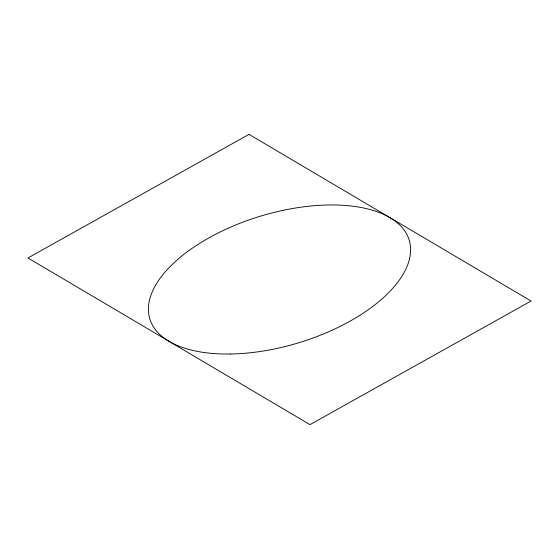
<?xml version="1.0" encoding="UTF-8"?>
<svg xmlns="http://www.w3.org/2000/svg" width="559" height="559" viewBox="0 0 559 559"><rect width="100%" height="100%" fill="white"/><g stroke="black" fill="none" stroke-linecap="round" stroke-linejoin="round"><path stroke-width="0.84" d="M249.028 134.363L27.95 257.972L309.972 424.637L531.05 301.028L249.028 134.363M230.357 354.015A135.544 66.13 -16.9 0 0 409.342 240.587A135.544 66.13 -16.9 0 0 198.808 243.899A135.544 66.13 -16.9 0 0 230.357 354.015"/></g></svg>
